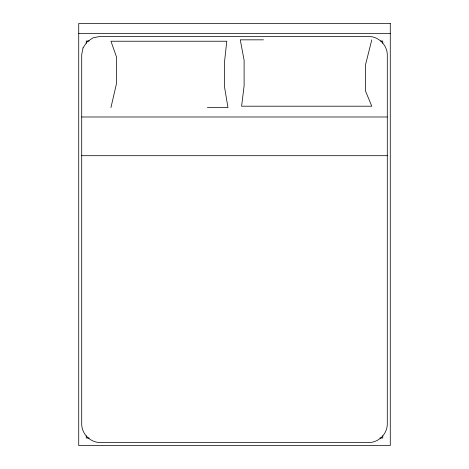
<?xml version="1.0" encoding="UTF-8"?>
<svg xmlns="http://www.w3.org/2000/svg" width="469" height="469" viewBox="0 0 469 469"><rect width="100%" height="100%" fill="white"/><g stroke="black" fill="none" stroke-linecap="round" stroke-linejoin="round"><path stroke-width="0.7" d="M110.948 107.589L116.629 82.902L116.629 57.324L110.948 41.225L226.785 41.225L224.551 61.615L224.551 87.199L227.969 107.589L207.333 107.589M371.794 39.836L365.41 65.22L365.41 90.798L371.794 106.205L241.599 106.205L244.109 85.809L244.109 60.231L240.269 39.836L263.461 39.836M78.728 33.498L390.272 33.498M89.192 41.038L86.261 41.038L86.261 43.236M380.541 41.038L382.739 41.038L382.739 43.236M81.712 116.986L387.288 116.986M81.712 155.696L387.288 155.696M89.192 438.011L86.261 438.011L86.261 435.812M379.808 438.011L382.739 438.011L382.739 435.812M83.036 47.897L81.712 54.574L81.706 424.474C81.987 434.118 90.159 442.285 99.797 442.566L369.203 442.566C378.841 442.285 387.013 434.118 387.288 424.474L387.294 54.574C387.013 44.936 378.841 36.764 369.203 36.482L99.797 36.482L93.12 37.813L87.076 41.852L83.036 47.897M390.272 23.45L78.728 23.45L78.728 445.55L390.272 445.55L390.272 23.45"/></g></svg>
